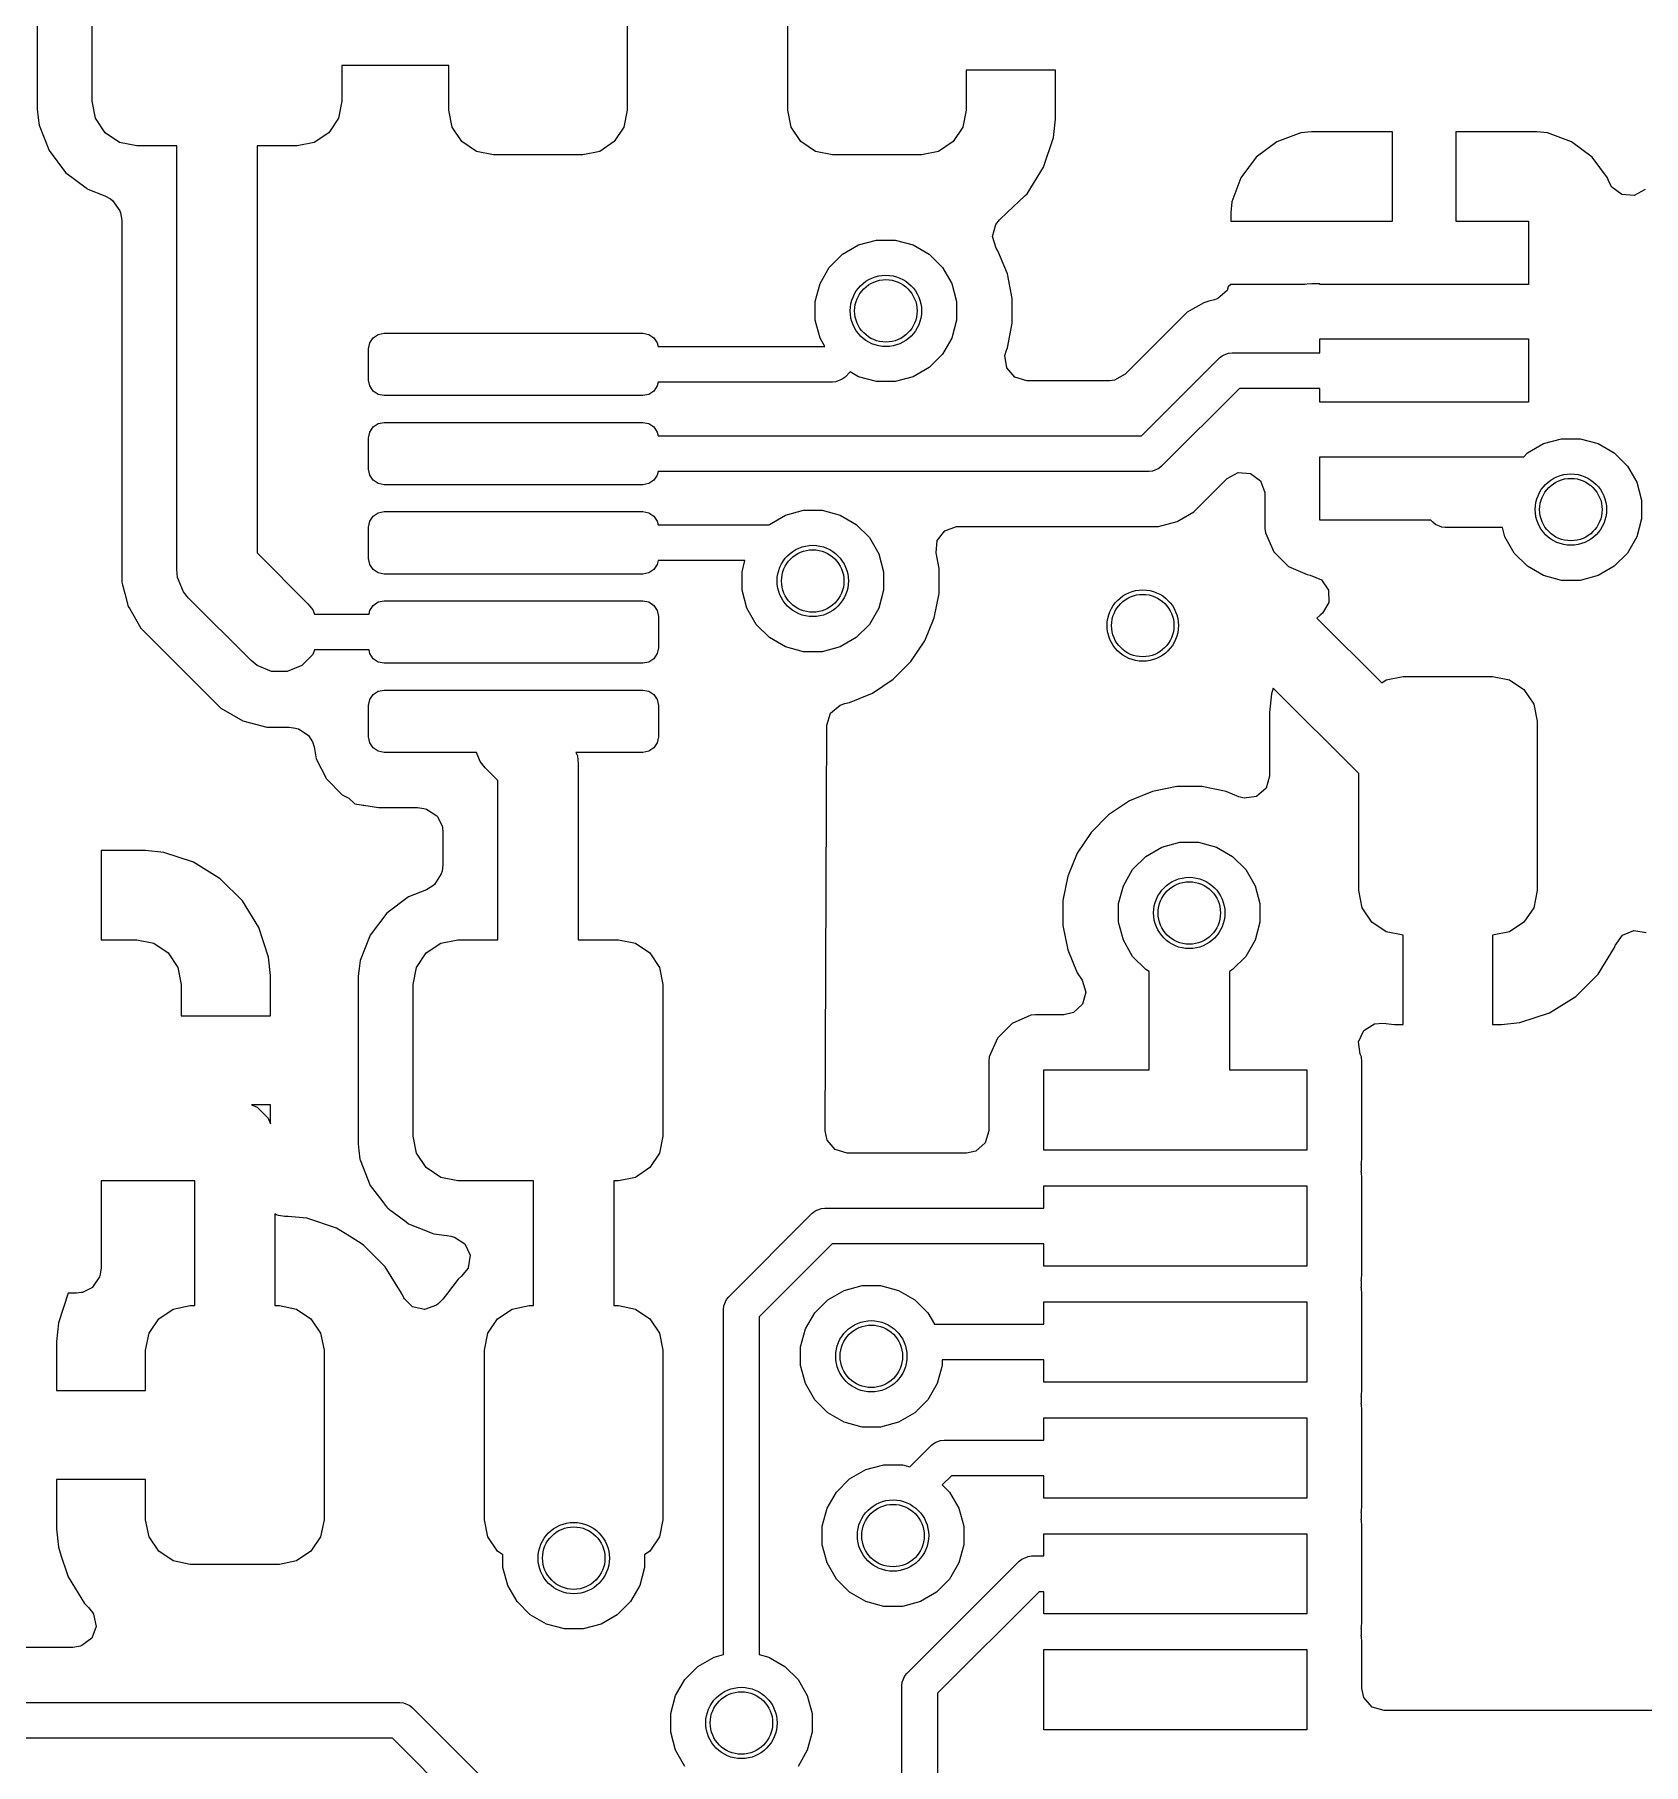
# Model space of a CAD drawing. Header units: inches. Extents: x 0.23 to 2.97, y 0.23 to 1.77.
# Drawn here: x 1.753 to 2.1081, y 1.0865 to 1.4682 of the extents above; entities that cross this region are included whole.
import ezdxf

# ---------------------------------------------------------------- set-up
doc = ezdxf.new("R2010")
doc.units = ezdxf.units.IN
doc.header["$MEASUREMENT"] = 0
doc.layers.add('BLACK', color=250, linetype='CONTINUOUS')

msp = doc.modelspace()

# ---------------------------------------------------------------- linework, layer by layer
at = {"layer": 'BLACK', "linetype": 'CONTINUOUS'}
for p, q in [((1.7536, 1.48868), (1.7536, 1.45177)), ((1.88386, 1.48893), (1.88386, 1.45153)), ((1.91929, 1.45153), (1.91929, 1.48893)), ((1.76575, 1.45349), (1.76575, 1.48696)), ((1.84449, 1.46137), (1.82087, 1.46137)), ((1.82087, 1.46137), (1.82087, 1.45349)), ((1.84449, 1.45153), (1.84449, 1.46137)), ((1.97835, 1.46038), (1.95866, 1.46038)), ((1.95866, 1.46038), (1.95866, 1.45153)), ((1.97835, 1.44956), (1.97835, 1.46038)), ((1.7536, 1.45177), (1.75384, 1.4498)), ((1.7665, 1.44973), (1.76575, 1.45349)), ((1.82087, 1.45349), (1.82012, 1.44973)), ((1.84524, 1.44776), (1.84449, 1.45153)), ((1.88386, 1.45153), (1.88311, 1.44776)), ((1.92004, 1.44776), (1.91929, 1.45153)), ((1.95866, 1.45153), (1.95791, 1.44776)), ((1.75384, 1.4498), (1.75384, 1.4498)), ((1.75384, 1.4498), (1.75403, 1.44824)), ((1.75403, 1.44824), (1.75403, 1.44824)), ((1.75403, 1.44824), (1.75624, 1.44262)), ((1.76863, 1.44653), (1.7665, 1.44973)), ((1.77182, 1.4444), (1.76863, 1.44653)), ((1.81798, 1.44653), (1.81479, 1.4444)), ((1.82012, 1.44973), (1.81798, 1.44653)), ((1.84737, 1.44457), (1.84524, 1.44776)), ((1.88311, 1.44776), (1.88098, 1.44457)), ((1.92217, 1.44457), (1.92004, 1.44776)), ((1.95791, 1.44776), (1.95578, 1.44457)), ((1.97793, 1.44551), (1.97835, 1.44956)), ((1.97835, 1.44956), (1.97835, 1.44956)), ((2.03487, 1.44674), (2.03253, 1.44649)), ((2.05275, 1.44674), (2.03487, 1.44674)), ((2.05275, 1.42706), (2.05275, 1.44674)), ((2.08464, 1.44674), (2.06675, 1.44674)), ((2.06675, 1.44674), (2.06675, 1.42706)), ((2.08698, 1.44649), (2.08464, 1.44674)), ((1.77559, 1.44365), (1.77182, 1.4444)), ((1.78445, 1.44365), (1.77559, 1.44365)), ((1.78445, 1.35015), (1.78445, 1.44365)), ((1.81102, 1.44365), (1.80217, 1.44365)), ((1.80217, 1.44365), (1.80217, 1.35382)), ((1.81479, 1.4444), (1.81102, 1.44365)), ((1.85056, 1.44243), (1.84737, 1.44457)), ((1.88098, 1.44457), (1.87778, 1.44243)), ((1.92537, 1.44243), (1.92217, 1.44457)), ((1.95578, 1.44457), (1.95259, 1.44243)), ((1.97576, 1.43896), (1.97793, 1.44551)), ((1.97793, 1.44551), (1.97793, 1.44551)), ((2.02722, 1.44451), (2.02269, 1.44112)), ((2.03253, 1.44649), (2.02722, 1.44451)), ((2.02722, 1.44451), (2.02722, 1.44451)), ((2.03253, 1.44649), (2.03253, 1.44649)), ((2.09228, 1.44451), (2.08698, 1.44649)), ((2.08698, 1.44649), (2.08698, 1.44649)), ((2.09682, 1.44112), (2.09228, 1.44451)), ((2.09228, 1.44451), (2.09228, 1.44451)), ((1.75624, 1.44262), (1.75624, 1.44262)), ((1.75624, 1.44262), (1.7599, 1.4378)), ((1.85433, 1.44168), (1.85056, 1.44243)), ((1.87402, 1.44168), (1.85433, 1.44168)), ((1.87778, 1.44243), (1.87402, 1.44168)), ((1.92913, 1.44168), (1.92537, 1.44243)), ((1.94882, 1.44168), (1.92913, 1.44168)), ((1.95259, 1.44243), (1.94882, 1.44168)), ((1.97214, 1.43309), (1.97576, 1.43896)), ((1.97576, 1.43896), (1.97576, 1.43896)), ((2.02269, 1.44112), (2.0193, 1.43659)), ((2.02269, 1.44112), (2.02269, 1.44112)), ((2.10021, 1.43659), (2.09682, 1.44112)), ((2.09682, 1.44112), (2.09682, 1.44112)), ((1.7599, 1.4378), (1.7599, 1.4378)), ((1.7599, 1.4378), (1.76445, 1.43435)), ((2.0193, 1.43659), (2.01732, 1.43128)), ((2.0193, 1.43659), (2.0193, 1.43659)), ((2.10051, 1.43577), (2.10021, 1.43659)), ((2.10021, 1.43659), (2.10021, 1.43659)), ((2.10118, 1.43455), (2.10051, 1.43577)), ((1.76445, 1.43435), (1.76457, 1.43424)), ((1.76457, 1.43424), (1.76457, 1.43424)), ((1.76457, 1.43424), (1.7647, 1.43415)), ((1.7647, 1.43415), (1.76483, 1.4341)), ((1.76483, 1.4341), (1.76856, 1.43263)), ((1.76856, 1.43263), (1.76977, 1.43194)), ((1.76977, 1.43194), (1.77025, 1.43156)), ((1.77025, 1.43156), (1.77186, 1.42933)), ((1.96773, 1.42894), (1.97163, 1.43258)), ((1.97163, 1.43258), (1.97214, 1.43309)), ((2.01732, 1.43128), (2.01707, 1.42894)), ((2.01732, 1.43128), (2.01732, 1.43128)), ((2.10338, 1.4329), (2.10118, 1.43455)), ((2.10613, 1.4327), (2.10338, 1.4329)), ((2.10854, 1.43402), (2.10613, 1.4327)), ((1.77186, 1.42933), (1.77186, 1.42933)), ((1.77186, 1.42933), (1.77203, 1.42886)), ((1.77203, 1.42886), (1.7723, 1.42724)), ((1.966, 1.42732), (1.96773, 1.42894)), ((2.01707, 1.42894), (2.01707, 1.42706)), ((1.7723, 1.42724), (1.7723, 1.35328)), ((1.96445, 1.42366), (1.96518, 1.42631)), ((1.96527, 1.42104), (1.96445, 1.42366)), ((1.96518, 1.42631), (1.966, 1.42732)), ((2.01707, 1.42706), (2.05275, 1.42706)), ((2.06675, 1.42706), (2.08275, 1.42706)), ((2.08275, 1.42706), (2.08275, 1.41306)), ((1.93136, 1.41973), (1.93492, 1.42178)), ((1.93492, 1.42178), (1.93889, 1.42285)), ((1.93889, 1.42285), (1.943, 1.42285)), ((1.943, 1.42285), (1.94697, 1.42178)), ((1.94697, 1.42178), (1.95053, 1.41973)), ((1.96566, 1.42045), (1.96527, 1.42104)), ((1.96777, 1.41537), (1.96566, 1.42045)), ((1.96566, 1.42045), (1.96566, 1.42045)), ((1.96566, 1.42045), (1.96566, 1.42045)), ((1.9264, 1.41326), (1.92845, 1.41682)), ((1.92845, 1.41682), (1.93136, 1.41973)), ((1.95053, 1.41973), (1.95344, 1.41682)), ((1.95344, 1.41682), (1.95549, 1.41326)), ((1.92533, 1.40929), (1.9264, 1.41326)), ((1.95549, 1.41326), (1.95656, 1.40929)), ((1.96884, 1.40998), (1.96777, 1.41537)), ((2.01652, 1.41251), (2.01629, 1.41174)), ((2.01707, 1.41306), (2.01652, 1.41251)), ((2.0334, 1.41306), (2.01707, 1.41306)), ((2.03396, 1.41309), (2.0334, 1.41306)), ((2.03494, 1.4132), (2.03396, 1.41309)), ((2.03675, 1.4132), (2.03494, 1.4132)), ((2.03675, 1.41306), (2.03675, 1.4132)), ((2.08275, 1.41306), (2.03675, 1.41306)), ((1.92533, 1.40518), (1.92533, 1.40929)), ((1.95656, 1.40929), (1.95656, 1.40518)), ((1.96884, 1.40449), (1.96884, 1.40998)), ((2.01113, 1.40904), (2.00746, 1.40692)), ((2.01224, 1.40934), (2.01113, 1.40904)), ((2.01113, 1.40904), (2.01113, 1.40904)), ((2.01345, 1.40966), (2.01224, 1.40934)), ((2.01421, 1.40994), (2.01345, 1.40966)), ((2.01629, 1.41174), (2.01421, 1.40994)), ((1.9264, 1.40121), (1.92533, 1.40518)), ((1.95656, 1.40518), (1.95549, 1.40121)), ((2.00746, 1.40692), (1.99379, 1.39325)), ((2.00746, 1.40692), (2.00746, 1.40692)), ((1.82703, 1.40019), (1.82778, 1.4013)), ((1.82778, 1.4013), (1.8289, 1.40205)), ((1.8289, 1.40205), (1.83022, 1.40231)), ((1.83022, 1.40231), (1.8873, 1.40231)), ((1.8873, 1.40231), (1.88862, 1.40205)), ((1.88862, 1.40205), (1.88974, 1.4013)), ((1.88974, 1.4013), (1.89049, 1.40019)), ((1.92746, 1.39936), (1.9264, 1.40121)), ((1.95549, 1.40121), (1.95344, 1.39765)), ((1.96777, 1.3991), (1.96884, 1.40449)), ((2.03675, 1.39799), (2.03675, 1.40106)), ((2.03675, 1.40106), (2.08275, 1.40106)), ((2.08275, 1.40106), (2.08275, 1.38706)), ((1.82677, 1.39887), (1.82703, 1.40019)), ((1.82677, 1.39198), (1.82677, 1.39887)), ((1.89049, 1.40019), (1.89065, 1.39936)), ((1.89065, 1.39936), (1.92746, 1.39936)), ((1.95344, 1.39765), (1.95053, 1.39474)), ((1.96723, 1.3974), (1.96755, 1.39857)), ((1.96762, 1.39467), (1.96723, 1.3974)), ((1.96755, 1.39857), (1.96775, 1.39905)), ((1.96775, 1.39905), (1.96777, 1.3991)), ((2.01455, 1.39684), (2.01515, 1.39733)), ((2.01515, 1.39733), (2.01557, 1.3975)), ((2.01557, 1.3975), (2.01657, 1.39792)), ((2.01657, 1.39792), (2.01734, 1.39799)), ((2.01734, 1.39799), (2.03675, 1.39799)), ((1.93304, 1.39377), (1.93192, 1.39264)), ((1.93492, 1.39268), (1.93304, 1.39377)), ((1.95053, 1.39474), (1.94697, 1.39268)), ((1.96942, 1.3926), (1.96762, 1.39467)), ((1.99379, 1.39325), (1.99138, 1.39193)), ((1.99739, 1.37968), (2.01455, 1.39684)), ((1.82703, 1.39066), (1.82677, 1.39198)), ((1.82778, 1.38954), (1.82703, 1.39066)), ((1.8289, 1.3888), (1.82778, 1.38954)), ((1.88974, 1.38954), (1.88862, 1.3888)), ((1.89049, 1.39066), (1.88974, 1.38954)), ((1.89065, 1.39149), (1.89049, 1.39066)), ((1.92913, 1.39149), (1.89065, 1.39149)), ((1.9299, 1.39156), (1.92913, 1.39149)), ((1.93132, 1.39215), (1.9299, 1.39156)), ((1.93192, 1.39264), (1.93132, 1.39215)), ((1.93889, 1.39162), (1.93492, 1.39268)), ((1.943, 1.39162), (1.93889, 1.39162)), ((1.94697, 1.39268), (1.943, 1.39162)), ((1.97206, 1.39182), (1.96942, 1.3926)), ((1.99034, 1.39182), (1.97206, 1.39182)), ((1.99138, 1.39193), (1.99034, 1.39182)), ((2.01897, 1.39012), (2.00181, 1.37295)), ((2.03675, 1.39012), (2.01897, 1.39012)), ((2.03675, 1.38706), (2.03675, 1.39012)), ((1.83022, 1.38853), (1.8289, 1.3888)), ((1.8873, 1.38853), (1.83022, 1.38853)), ((1.88862, 1.3888), (1.8873, 1.38853)), ((2.08275, 1.38706), (2.03675, 1.38706)), ((1.82778, 1.38162), (1.8289, 1.38237)), ((1.8289, 1.38237), (1.83022, 1.38263)), ((1.83022, 1.38263), (1.8873, 1.38263)), ((1.8873, 1.38263), (1.88862, 1.38237)), ((1.88862, 1.38237), (1.88974, 1.38162)), ((1.82677, 1.37918), (1.82703, 1.3805)), ((1.82677, 1.37229), (1.82677, 1.37918)), ((1.82703, 1.3805), (1.82778, 1.38162)), ((1.88974, 1.38162), (1.89049, 1.3805)), ((1.89049, 1.3805), (1.89065, 1.37968)), ((1.89065, 1.37968), (1.99739, 1.37968)), ((2.08254, 1.37588), (2.0861, 1.37794)), ((2.0861, 1.37794), (2.09007, 1.379)), ((2.09007, 1.379), (2.09418, 1.379)), ((2.09418, 1.379), (2.09815, 1.37794)), ((2.09815, 1.37794), (2.10171, 1.37588)), ((2.03675, 1.36106), (2.03675, 1.37506)), ((2.03675, 1.37506), (2.08172, 1.37506)), ((2.08172, 1.37506), (2.08254, 1.37588)), ((2.10171, 1.37588), (2.10462, 1.37297)), ((1.82703, 1.37098), (1.82677, 1.37229)), ((1.82778, 1.36986), (1.82703, 1.37098)), ((1.89049, 1.37098), (1.88974, 1.36986)), ((1.89065, 1.3718), (1.89049, 1.37098)), ((1.99902, 1.3718), (1.89065, 1.3718)), ((1.99979, 1.37188), (1.99902, 1.3718)), ((2.00121, 1.37246), (1.99979, 1.37188)), ((2.00181, 1.37295), (2.00121, 1.37246)), ((2.0089, 1.36287), (2.01627, 1.37025)), ((2.01627, 1.37025), (2.01869, 1.37156)), ((2.01869, 1.37156), (2.02143, 1.37137)), ((2.02143, 1.37137), (2.02363, 1.36972)), ((2.10462, 1.37297), (2.10668, 1.36941)), ((1.8289, 1.36911), (1.82778, 1.36986)), ((1.83022, 1.36885), (1.8289, 1.36911)), ((1.8873, 1.36885), (1.83022, 1.36885)), ((1.88862, 1.36911), (1.8873, 1.36885)), ((1.88974, 1.36986), (1.88862, 1.36911)), ((2.02363, 1.36972), (2.0246, 1.36714)), ((2.0246, 1.36714), (2.02461, 1.36679)), ((2.02461, 1.36679), (2.02461, 1.35924)), ((2.10668, 1.36941), (2.10774, 1.36544)), ((1.82778, 1.36193), (1.8289, 1.36268)), ((1.8289, 1.36268), (1.83022, 1.36294)), ((1.83022, 1.36294), (1.8873, 1.36294)), ((1.8873, 1.36294), (1.88862, 1.36268)), ((1.88862, 1.36268), (1.88974, 1.36193)), ((1.91878, 1.36219), (1.92275, 1.36325)), ((1.92275, 1.36325), (1.92686, 1.36325)), ((1.92686, 1.36325), (1.93083, 1.36219)), ((2.00523, 1.36075), (2.0089, 1.36287)), ((2.10774, 1.36544), (2.10774, 1.36133)), ((1.82677, 1.3595), (1.82703, 1.36082)), ((1.82677, 1.35261), (1.82677, 1.3595)), ((1.82703, 1.36082), (1.82778, 1.36193)), ((1.88974, 1.36193), (1.89049, 1.36082)), ((1.89049, 1.36082), (1.89065, 1.35999)), ((1.89065, 1.35999), (1.89528, 1.35999)), ((1.89528, 1.35999), (1.91507, 1.35999)), ((1.91507, 1.35999), (1.91522, 1.36013)), ((1.91522, 1.36013), (1.91878, 1.36219)), ((1.93083, 1.36219), (1.93439, 1.36013)), ((1.93439, 1.36013), (1.9373, 1.35722)), ((1.95395, 1.35873), (1.95654, 1.35965)), ((1.95654, 1.35965), (1.9568, 1.35966)), ((1.9568, 1.35966), (2.00114, 1.35966)), ((2.00114, 1.35966), (2.00523, 1.36075)), ((2.00114, 1.35966), (2.00114, 1.35966)), ((2.02461, 1.35924), (2.02473, 1.35823)), ((2.06119, 1.36106), (2.03675, 1.36106)), ((2.06164, 1.3606), (2.06119, 1.36106)), ((2.06224, 1.36011), (2.06164, 1.3606)), ((2.06365, 1.35952), (2.06224, 1.36011)), ((2.06442, 1.35945), (2.06365, 1.35952)), ((2.07702, 1.35945), (2.06442, 1.35945)), ((2.07758, 1.35736), (2.07702, 1.35945)), ((2.10774, 1.36133), (2.10668, 1.35736)), ((1.9373, 1.35722), (1.93935, 1.35366)), ((1.95201, 1.35382), (1.95226, 1.35656)), ((1.95226, 1.35656), (1.95395, 1.35873)), ((2.02473, 1.35823), (2.02656, 1.35407)), ((2.07963, 1.3538), (2.07758, 1.35736)), ((2.10668, 1.35736), (2.10462, 1.3538)), ((1.7723, 1.35328), (1.7723, 1.35328)), ((1.7723, 1.35328), (1.7723, 1.35321)), ((1.7723, 1.35321), (1.7723, 1.35291)), ((1.7723, 1.35291), (1.7723, 1.34738)), ((1.80217, 1.35382), (1.81335, 1.34263)), ((1.82703, 1.35129), (1.82677, 1.35261)), ((1.82778, 1.35017), (1.82703, 1.35129)), ((1.89049, 1.35129), (1.88974, 1.35017)), ((1.89065, 1.35212), (1.89049, 1.35129)), ((1.89528, 1.35212), (1.89065, 1.35212)), ((1.90984, 1.35212), (1.89528, 1.35212)), ((1.90919, 1.34969), (1.90984, 1.35212)), ((1.93935, 1.35366), (1.94042, 1.34969)), ((1.9527, 1.35039), (1.95201, 1.35382)), ((2.02656, 1.35407), (2.02977, 1.35086)), ((2.08254, 1.35089), (2.07963, 1.3538)), ((2.10462, 1.3538), (2.10171, 1.35089)), ((1.7723, 1.34738), (1.77246, 1.34679)), ((1.78462, 1.34842), (1.78445, 1.35015)), ((1.78594, 1.34523), (1.78462, 1.34842)), ((1.78462, 1.34842), (1.78462, 1.34842)), ((1.8289, 1.34943), (1.82778, 1.35017)), ((1.83022, 1.34916), (1.8289, 1.34943)), ((1.8873, 1.34916), (1.83022, 1.34916)), ((1.88862, 1.34943), (1.8873, 1.34916)), ((1.88974, 1.35017), (1.88862, 1.34943)), ((1.90919, 1.34558), (1.90919, 1.34969)), ((1.94042, 1.34969), (1.94042, 1.34558)), ((1.9527, 1.34489), (1.9527, 1.35039)), ((2.02977, 1.35086), (2.03392, 1.34903)), ((2.03392, 1.34903), (2.03457, 1.34895)), ((2.03457, 1.34895), (2.0371, 1.34788)), ((2.0371, 1.34788), (2.03865, 1.34561)), ((2.0861, 1.34884), (2.08254, 1.35089)), ((2.09007, 1.34777), (2.0861, 1.34884)), ((2.09418, 1.34777), (2.09007, 1.34777)), ((2.09815, 1.34884), (2.09418, 1.34777)), ((2.10171, 1.35089), (2.09815, 1.34884)), ((1.77246, 1.34679), (1.77297, 1.34489)), ((1.77297, 1.34489), (1.77373, 1.34204)), ((1.78704, 1.34388), (1.78594, 1.34523)), ((1.80082, 1.3301), (1.78704, 1.34388)), ((1.91025, 1.34161), (1.90919, 1.34558)), ((1.94042, 1.34558), (1.93935, 1.34161)), ((1.95162, 1.3395), (1.9527, 1.34489)), ((2.03865, 1.34561), (2.03873, 1.34286)), ((1.77373, 1.34204), (1.77405, 1.34149)), ((1.77405, 1.34149), (1.77405, 1.34149)), ((1.77405, 1.34149), (1.7765, 1.33725)), ((1.81335, 1.34263), (1.81445, 1.34129)), ((1.81445, 1.34129), (1.81486, 1.34031)), ((1.81486, 1.34031), (1.82687, 1.34031)), ((1.82687, 1.34031), (1.82703, 1.34113)), ((1.82703, 1.34113), (1.82778, 1.34225)), ((1.82778, 1.34225), (1.8289, 1.343)), ((1.8289, 1.343), (1.83022, 1.34326)), ((1.83022, 1.34326), (1.8873, 1.34326)), ((1.8873, 1.34326), (1.88862, 1.343)), ((1.88862, 1.343), (1.88974, 1.34225)), ((1.88974, 1.34225), (1.89049, 1.34113)), ((1.89049, 1.34113), (1.89075, 1.33981)), ((1.89075, 1.33981), (1.89075, 1.33292)), ((1.91231, 1.33805), (1.91025, 1.34161)), ((1.93935, 1.34161), (1.9373, 1.33805)), ((2.0367, 1.34003), (2.03609, 1.33942)), ((2.03692, 1.3402), (2.0367, 1.34003)), ((2.0373, 1.3405), (2.03692, 1.34021)), ((2.03692, 1.34021), (2.03692, 1.3402)), ((2.03873, 1.34286), (2.0373, 1.3405)), ((1.7765, 1.33725), (1.7765, 1.33725)), ((1.7765, 1.33725), (1.7765, 1.33725)), ((1.7765, 1.33725), (1.7765, 1.33725)), ((1.7765, 1.33725), (1.78077, 1.33298)), ((1.91522, 1.33514), (1.91231, 1.33805)), ((1.9373, 1.33805), (1.93439, 1.33514)), ((1.94952, 1.33443), (1.95162, 1.3395)), ((2.03609, 1.33942), (2.05038, 1.32514)), ((1.78077, 1.33298), (1.78077, 1.33298)), ((1.78077, 1.33298), (1.79419, 1.31956)), ((1.81486, 1.33243), (1.81445, 1.33145)), ((1.82687, 1.33243), (1.81486, 1.33243)), ((1.82703, 1.3316), (1.82687, 1.33243)), ((1.89075, 1.33292), (1.89049, 1.3316)), ((1.91878, 1.33309), (1.91522, 1.33514)), ((1.92275, 1.33202), (1.91878, 1.33309)), ((1.92686, 1.33202), (1.92275, 1.33202)), ((1.93083, 1.33309), (1.92686, 1.33202)), ((1.93439, 1.33514), (1.93083, 1.33309)), ((1.94647, 1.32986), (1.94952, 1.33443)), ((1.80217, 1.329), (1.80082, 1.3301)), ((1.80536, 1.32768), (1.80217, 1.329)), ((1.81201, 1.329), (1.80881, 1.32768)), ((1.81445, 1.33145), (1.81201, 1.329)), ((1.82778, 1.33049), (1.82703, 1.3316)), ((1.8289, 1.32974), (1.82778, 1.33049)), ((1.83022, 1.32948), (1.8289, 1.32974)), ((1.8873, 1.32948), (1.83022, 1.32948)), ((1.88862, 1.32974), (1.8873, 1.32948)), ((1.88974, 1.33049), (1.88862, 1.32974)), ((1.89049, 1.3316), (1.88974, 1.33049)), ((1.94258, 1.32597), (1.94647, 1.32986)), ((1.80881, 1.32768), (1.80536, 1.32768)), ((1.93802, 1.32292), (1.94258, 1.32597)), ((2.05038, 1.32514), (2.05137, 1.3258)), ((2.05137, 1.3258), (2.05514, 1.32655)), ((2.05514, 1.32655), (2.07482, 1.32655)), ((2.07482, 1.32655), (2.07859, 1.3258)), ((2.07859, 1.3258), (2.08178, 1.32367)), ((1.82677, 1.32013), (1.82703, 1.32145)), ((1.82703, 1.32145), (1.82778, 1.32256)), ((1.82778, 1.32256), (1.8289, 1.32331)), ((1.8289, 1.32331), (1.83022, 1.32357)), ((1.83022, 1.32357), (1.8873, 1.32357)), ((1.8873, 1.32357), (1.88862, 1.32331)), ((1.88862, 1.32331), (1.88974, 1.32256)), ((1.88974, 1.32256), (1.89049, 1.32145)), ((1.89049, 1.32145), (1.89075, 1.32013)), ((1.93082, 1.32027), (1.93187, 1.3206)), ((1.93187, 1.3206), (1.93294, 1.32082)), ((1.93294, 1.32082), (1.93802, 1.32292)), ((2.02602, 1.32272), (2.02561, 1.31868)), ((2.02645, 1.32401), (2.02602, 1.32272)), ((2.02602, 1.32272), (2.02602, 1.32272)), ((2.0453, 1.30517), (2.02645, 1.32401)), ((2.08178, 1.32367), (2.08392, 1.32048)), ((1.79419, 1.31956), (1.79898, 1.3168)), ((1.79898, 1.3168), (1.80432, 1.31536)), ((1.82677, 1.31324), (1.82677, 1.32013)), ((1.89075, 1.32013), (1.89075, 1.31324)), ((1.92794, 1.31584), (1.92873, 1.31847)), ((1.92873, 1.31847), (1.93082, 1.32027)), ((2.02561, 1.31868), (2.02561, 1.30455)), ((2.08392, 1.32048), (2.08467, 1.31671)), ((1.80432, 1.31536), (1.80432, 1.31536)), ((1.80432, 1.31536), (1.80922, 1.31536)), ((1.80922, 1.31536), (1.8106, 1.31517)), ((1.8106, 1.31517), (1.81119, 1.31499)), ((1.81119, 1.31499), (1.8113, 1.31492)), ((1.8113, 1.31492), (1.81143, 1.31492)), ((1.81143, 1.31492), (1.8135, 1.31351)), ((1.8135, 1.31351), (1.81367, 1.31331)), ((1.81367, 1.31331), (1.81384, 1.31295)), ((1.81384, 1.31295), (1.81435, 1.31211)), ((1.82703, 1.31192), (1.82677, 1.31324)), ((1.89075, 1.31324), (1.89049, 1.31192)), ((1.92753, 1.22633), (1.92794, 1.31584)), ((2.08467, 1.31671), (2.08467, 1.27931)), ((1.81435, 1.31211), (1.81478, 1.31102)), ((1.81478, 1.31102), (1.8152, 1.30836)), ((1.82778, 1.3108), (1.82703, 1.31192)), ((1.8289, 1.31006), (1.82778, 1.3108)), ((1.83022, 1.30979), (1.8289, 1.31006)), ((1.85056, 1.30979), (1.83022, 1.30979)), ((1.85139, 1.30779), (1.85056, 1.30979)), ((1.8873, 1.30979), (1.87254, 1.30979)), ((1.87254, 1.30979), (1.87286, 1.30902)), ((1.88862, 1.31006), (1.8873, 1.30979)), ((1.88974, 1.3108), (1.88862, 1.31006)), ((1.89049, 1.31192), (1.88974, 1.3108)), ((1.8152, 1.30836), (1.81745, 1.30396)), ((1.8525, 1.30644), (1.85139, 1.30779)), ((1.85531, 1.30362), (1.8525, 1.30644)), ((1.87286, 1.30902), (1.87303, 1.30729)), ((1.87303, 1.30729), (1.87303, 1.26845)), ((1.81745, 1.30396), (1.81745, 1.30396)), ((1.81745, 1.30396), (1.81745, 1.30396)), ((1.81745, 1.30396), (1.82094, 1.30047)), ((1.85531, 1.26845), (1.85531, 1.30362)), ((2.00515, 1.30228), (1.99976, 1.30121)), ((2.01064, 1.30228), (2.00515, 1.30228)), ((2.00515, 1.30228), (2.00515, 1.30228)), ((2.01603, 1.30121), (2.01064, 1.30228)), ((2.01064, 1.30228), (2.01064, 1.30228)), ((2.02484, 1.30191), (2.02276, 1.30011)), ((2.02561, 1.30455), (2.02484, 1.30191)), ((2.0453, 1.27931), (2.0453, 1.30517)), ((1.82094, 1.30047), (1.82094, 1.30047)), ((1.82094, 1.30047), (1.82094, 1.30047)), ((1.82094, 1.30047), (1.82094, 1.30047)), ((1.82094, 1.30047), (1.82094, 1.30047)), ((1.82094, 1.30047), (1.82243, 1.29971)), ((1.82243, 1.29971), (1.82373, 1.29848)), ((1.82373, 1.29848), (1.82515, 1.29826)), ((1.82515, 1.29826), (1.82553, 1.29818)), ((1.82553, 1.29818), (1.82553, 1.29818)), ((1.82553, 1.29818), (1.82572, 1.29817)), ((1.82572, 1.29817), (1.82898, 1.29765)), ((1.99468, 1.29911), (1.99011, 1.29605)), ((1.99976, 1.30121), (1.99468, 1.29911)), ((1.99468, 1.29911), (1.99468, 1.29911)), ((1.99976, 1.30121), (1.99976, 1.30121)), ((2.01886, 1.30004), (2.01603, 1.30121)), ((2.01603, 1.30121), (2.01603, 1.30121)), ((2.02003, 1.29971), (2.01886, 1.30004)), ((2.02276, 1.30011), (2.02003, 1.29971)), ((1.82898, 1.29765), (1.82899, 1.29765)), ((1.82899, 1.29765), (1.82899, 1.29765)), ((1.82899, 1.29765), (1.82899, 1.29765)), ((1.82899, 1.29765), (1.82899, 1.29765)), ((1.82899, 1.29765), (1.83759, 1.29765)), ((1.83759, 1.29765), (1.83896, 1.29745)), ((1.83896, 1.29745), (1.83955, 1.29728)), ((1.83955, 1.29728), (1.84186, 1.29579)), ((1.84186, 1.29579), (1.84191, 1.29574)), ((1.84191, 1.29574), (1.84299, 1.29358)), ((1.99011, 1.29605), (1.98623, 1.29217)), ((1.99011, 1.29605), (1.99011, 1.29605)), ((1.84299, 1.29358), (1.84306, 1.29328)), ((1.84306, 1.29328), (1.84317, 1.29224)), ((1.84317, 1.29224), (1.84317, 1.28498)), ((1.98623, 1.29217), (1.98318, 1.2876)), ((1.98623, 1.29217), (1.98623, 1.29217)), ((1.77756, 1.28814), (1.76772, 1.28814)), ((1.76772, 1.28814), (1.76772, 1.26845)), ((1.7816, 1.28773), (1.77756, 1.28814)), ((1.77756, 1.28814), (1.77756, 1.28814)), ((1.78815, 1.28556), (1.7816, 1.28773)), ((1.7816, 1.28773), (1.7816, 1.28773)), ((1.98318, 1.2876), (1.98107, 1.28252)), ((1.98318, 1.2876), (1.98318, 1.2876)), ((1.9954, 1.28397), (1.99831, 1.28688)), ((1.99831, 1.28688), (2.00187, 1.28894)), ((2.00187, 1.28894), (2.00584, 1.29)), ((2.00584, 1.29), (2.00995, 1.29)), ((2.00995, 1.29), (2.01392, 1.28894)), ((2.01392, 1.28894), (2.01748, 1.28688)), ((2.01748, 1.28688), (2.02039, 1.28397)), ((1.79403, 1.28193), (1.78815, 1.28556)), ((1.78815, 1.28556), (1.78815, 1.28556)), ((1.78815, 1.28556), (1.78815, 1.28556)), ((1.8428, 1.28301), (1.84131, 1.2807)), ((1.84297, 1.2836), (1.8428, 1.28301)), ((1.84317, 1.28498), (1.84297, 1.2836)), ((1.98107, 1.28252), (1.98, 1.27713)), ((1.98107, 1.28252), (1.98107, 1.28252)), ((1.99335, 1.28041), (1.9954, 1.28397)), ((2.02039, 1.28397), (2.02244, 1.28041)), ((1.79891, 1.27705), (1.79403, 1.28193)), ((1.83952, 1.27951), (1.83558, 1.27796)), ((1.84093, 1.28037), (1.83952, 1.27951)), ((1.84131, 1.2807), (1.84093, 1.28037)), ((1.99228, 1.27644), (1.99335, 1.28041)), ((2.02244, 1.28041), (2.02351, 1.27644)), ((2.04605, 1.27554), (2.0453, 1.27931)), ((2.08467, 1.27931), (2.08392, 1.27554)), ((1.80253, 1.27118), (1.79891, 1.27705)), ((1.83558, 1.27796), (1.83076, 1.27431)), ((1.83558, 1.27796), (1.83558, 1.27796)), ((1.98, 1.27713), (1.98, 1.27164)), ((1.99228, 1.27233), (1.99228, 1.27644)), ((2.02351, 1.27644), (2.02351, 1.27233)), ((2.04818, 1.27235), (2.04605, 1.27554)), ((2.08392, 1.27554), (2.08178, 1.27235)), ((1.8047, 1.26462), (1.80253, 1.27118)), ((1.80253, 1.27118), (1.80253, 1.27118)), ((1.83076, 1.27431), (1.82711, 1.26949)), ((1.98, 1.27164), (1.98107, 1.26625)), ((1.99335, 1.26836), (1.99228, 1.27233)), ((2.02351, 1.27233), (2.02244, 1.26836)), ((2.05137, 1.27021), (2.04818, 1.27235)), ((2.08178, 1.27235), (2.07859, 1.27021)), ((1.76772, 1.26845), (1.77559, 1.26845)), ((1.77559, 1.26845), (1.77936, 1.26771)), ((1.77936, 1.26771), (1.78255, 1.26557)), ((1.82711, 1.26949), (1.82489, 1.26387)), ((1.82711, 1.26949), (1.82711, 1.26949)), ((1.8395, 1.26557), (1.84269, 1.26771)), ((1.84269, 1.26771), (1.84646, 1.26845)), ((1.84646, 1.26845), (1.85531, 1.26845)), ((1.87303, 1.26845), (1.88189, 1.26845)), ((1.88189, 1.26845), (1.88566, 1.26771)), ((1.88566, 1.26771), (1.88885, 1.26557)), ((1.9954, 1.2648), (1.99335, 1.26836)), ((2.02244, 1.26836), (2.02039, 1.2648)), ((2.05514, 1.26946), (2.05137, 1.27021)), ((2.05514, 1.24978), (2.05514, 1.26946)), ((2.07859, 1.27021), (2.07482, 1.26946)), ((2.07482, 1.26946), (2.07482, 1.24978)), ((2.10177, 1.26674), (2.10192, 1.26721)), ((2.10192, 1.26721), (2.10349, 1.26947)), ((2.10349, 1.26947), (2.10603, 1.27053)), ((2.10603, 1.27053), (2.10874, 1.27004)), ((1.78255, 1.26557), (1.78468, 1.26238)), ((1.80512, 1.26058), (1.8047, 1.26462)), ((1.82489, 1.26387), (1.82469, 1.26217)), ((1.83736, 1.26238), (1.8395, 1.26557)), ((1.88885, 1.26557), (1.89098, 1.26238)), ((1.98107, 1.26625), (1.98107, 1.26625)), ((1.98107, 1.26625), (1.98318, 1.26117)), ((1.99831, 1.26189), (1.9954, 1.2648)), ((2.02039, 1.2648), (2.01748, 1.26189)), ((2.09814, 1.26087), (2.10177, 1.26674)), ((2.10177, 1.26674), (2.10177, 1.26674)), ((1.78468, 1.26238), (1.78543, 1.25861)), ((1.80512, 1.25172), (1.80512, 1.26058)), ((1.80512, 1.26058), (1.80512, 1.26058)), ((1.82456, 1.26108), (1.82447, 1.26033)), ((1.82447, 1.26033), (1.82447, 1.22343)), ((1.82469, 1.26217), (1.82456, 1.26108)), ((1.83661, 1.25861), (1.83736, 1.26238)), ((1.89098, 1.26238), (1.89173, 1.25861)), ((1.98318, 1.26117), (1.98318, 1.26117)), ((1.98318, 1.26117), (1.98427, 1.25953)), ((1.98427, 1.25953), (1.9851, 1.2569)), ((1.99904, 1.26147), (1.99831, 1.26189)), ((1.99904, 1.23979), (1.99904, 1.26147)), ((2.01748, 1.26189), (2.01675, 1.26147)), ((2.01675, 1.26147), (2.01675, 1.23979)), ((2.09326, 1.25599), (2.09814, 1.26087)), ((1.78543, 1.25861), (1.78543, 1.25172)), ((1.83661, 1.22515), (1.83661, 1.25861)), ((1.89173, 1.25861), (1.89173, 1.22515)), ((1.9851, 1.2569), (1.98437, 1.25425)), ((2.08739, 1.25236), (2.09326, 1.25599)), ((1.97398, 1.25194), (1.97296, 1.25182)), ((1.98022, 1.25194), (1.97398, 1.25194)), ((1.98232, 1.25241), (1.98022, 1.25194)), ((1.98437, 1.25425), (1.98232, 1.25241)), ((2.08084, 1.25019), (2.08739, 1.25236)), ((2.08739, 1.25236), (2.08739, 1.25236)), ((1.78543, 1.25172), (1.80512, 1.25172)), ((1.96881, 1.24998), (1.9656, 1.24677)), ((1.97296, 1.25182), (1.96881, 1.24998)), ((2.04527, 1.24594), (2.04644, 1.24843)), ((2.04644, 1.24843), (2.04877, 1.24989)), ((2.04877, 1.24989), (2.05059, 1.25004)), ((2.05059, 1.25004), (2.05317, 1.24978)), ((2.05317, 1.24978), (2.05514, 1.24978)), ((2.05514, 1.24978), (2.05514, 1.24978)), ((2.07482, 1.24978), (2.07679, 1.24978)), ((2.07679, 1.24978), (2.08084, 1.25019)), ((2.07679, 1.24978), (2.07679, 1.24978)), ((1.9656, 1.24677), (1.96376, 1.24262)), ((2.04562, 1.24322), (2.04527, 1.24594)), ((1.96376, 1.24262), (1.96364, 1.2416)), ((1.96364, 1.2416), (1.96364, 1.22631)), ((2.04589, 1.24262), (2.04562, 1.24322)), ((2.04601, 1.2416), (2.04589, 1.24262)), ((2.04601, 1.22026), (2.04601, 1.2416)), ((1.97579, 1.22207), (1.97579, 1.23979)), ((1.97579, 1.23979), (1.99904, 1.23979)), ((2.01675, 1.23979), (2.03386, 1.23979)), ((2.03386, 1.23979), (2.03386, 1.22207)), ((1.80512, 1.23204), (1.80094, 1.23204)), ((1.80094, 1.23204), (1.80217, 1.23153)), ((1.80217, 1.23153), (1.80461, 1.22908)), ((1.80461, 1.22908), (1.80512, 1.22786)), ((1.80512, 1.22786), (1.80512, 1.23204)), ((1.92798, 1.22428), (1.92753, 1.22633)), ((1.96364, 1.22631), (1.96287, 1.22367)), ((1.82447, 1.22343), (1.82464, 1.22198)), ((1.82464, 1.22198), (1.82487, 1.22008)), ((1.83736, 1.22138), (1.83661, 1.22515)), ((1.8395, 1.21819), (1.83736, 1.22138)), ((1.89098, 1.22138), (1.88885, 1.21819)), ((1.89173, 1.22515), (1.89098, 1.22138)), ((1.92978, 1.2222), (1.92798, 1.22428)), ((1.93242, 1.22142), (1.92978, 1.2222)), ((1.95876, 1.22142), (1.93242, 1.22142)), ((1.96079, 1.22186), (1.95876, 1.22142)), ((1.96287, 1.22367), (1.96079, 1.22186)), ((2.03386, 1.22207), (1.97579, 1.22207)), ((1.82487, 1.22008), (1.82489, 1.21989)), ((1.82489, 1.21989), (1.82489, 1.21989)), ((1.82489, 1.21989), (1.82489, 1.21989)), ((1.82489, 1.21989), (1.82711, 1.21427)), ((1.84269, 1.21605), (1.8395, 1.21819)), ((1.88885, 1.21819), (1.88566, 1.21605)), ((2.04585, 1.21888), (2.04589, 1.21924)), ((2.04593, 1.21887), (2.04585, 1.21888)), ((2.04589, 1.21924), (2.04601, 1.22026)), ((2.04593, 1.2174), (2.04593, 1.21887)), ((1.76772, 1.21531), (1.76772, 1.19609)), ((1.77559, 1.21531), (1.76772, 1.21531)), ((1.78839, 1.21531), (1.77559, 1.21531)), ((1.78839, 1.18775), (1.78839, 1.21531)), ((1.82711, 1.21427), (1.82988, 1.21062)), ((1.84646, 1.21531), (1.84269, 1.21605)), ((1.86319, 1.21531), (1.84646, 1.21531)), ((1.86319, 1.18775), (1.86319, 1.21531)), ((1.88189, 1.21531), (1.88091, 1.21531)), ((1.88091, 1.21531), (1.88091, 1.18775)), ((1.88566, 1.21605), (1.88189, 1.21531)), ((1.97579, 1.20928), (1.97579, 1.2142)), ((1.97579, 1.2142), (2.03386, 1.2142)), ((2.03386, 1.2142), (2.03386, 1.19648)), ((2.04585, 1.21739), (2.04593, 1.2174)), ((2.04589, 1.21703), (2.04585, 1.21739)), ((2.04601, 1.21601), (2.04589, 1.21703)), ((2.04589, 1.21703), (2.04589, 1.21703)), ((2.04601, 1.19467), (2.04601, 1.21601)), ((1.82988, 1.21062), (1.83041, 1.20992)), ((1.83041, 1.20992), (1.83076, 1.20945)), ((1.80639, 1.20778), (1.8061, 1.20797)), ((1.8061, 1.20797), (1.8061, 1.18775)), ((1.80691, 1.20763), (1.80639, 1.20778)), ((1.80829, 1.20743), (1.80691, 1.20763)), ((1.80905, 1.20743), (1.80829, 1.20743)), ((1.8131, 1.20702), (1.80905, 1.20743)), ((1.80905, 1.20743), (1.80905, 1.20743)), ((1.81965, 1.20485), (1.8131, 1.20702)), ((1.8131, 1.20702), (1.8131, 1.20702)), ((1.83076, 1.20945), (1.83104, 1.20924)), ((1.83104, 1.20924), (1.83177, 1.20869)), ((1.83177, 1.20869), (1.83191, 1.20859)), ((1.83191, 1.20859), (1.83191, 1.20859)), ((1.83191, 1.20859), (1.83252, 1.20812)), ((1.83252, 1.20812), (1.83495, 1.20628)), ((1.83495, 1.20628), (1.83558, 1.2058)), ((1.90627, 1.18971), (1.92468, 1.20812)), ((1.92468, 1.20812), (1.92528, 1.20861)), ((1.92528, 1.20861), (1.9257, 1.20879)), ((1.9257, 1.20879), (1.9267, 1.2092)), ((1.9267, 1.2092), (1.92747, 1.20928)), ((1.92747, 1.20928), (1.97579, 1.20928)), ((1.82252, 1.20308), (1.81965, 1.20485)), ((1.81965, 1.20485), (1.81965, 1.20485)), ((1.81965, 1.20485), (1.81965, 1.20485)), ((1.82516, 1.20145), (1.82252, 1.20308)), ((1.83558, 1.2058), (1.83558, 1.2058)), ((1.83558, 1.2058), (1.838, 1.20485)), ((1.838, 1.20485), (1.8412, 1.20358)), ((1.8412, 1.20358), (1.84404, 1.20324)), ((1.84404, 1.20324), (1.84411, 1.20323)), ((1.84411, 1.20323), (1.8449, 1.20307)), ((1.8449, 1.20307), (1.8457, 1.20284)), ((1.8457, 1.20284), (1.84802, 1.20135)), ((1.82574, 1.20101), (1.82516, 1.20145)), ((1.83041, 1.19634), (1.82574, 1.20101)), ((1.84802, 1.20135), (1.84916, 1.19885)), ((1.84916, 1.19885), (1.84877, 1.19612)), ((1.9291, 1.2014), (1.91299, 1.1853)), ((1.97579, 1.2014), (1.9291, 1.2014)), ((1.97579, 1.19648), (1.97579, 1.2014)), ((1.76752, 1.19471), (1.76735, 1.19412)), ((1.76772, 1.19609), (1.76752, 1.19471)), ((1.83403, 1.19047), (1.83041, 1.19634)), ((1.84871, 1.196), (1.84722, 1.19414)), ((1.84877, 1.19612), (1.84871, 1.196)), ((2.03386, 1.19648), (1.97579, 1.19648)), ((2.04589, 1.19365), (2.04601, 1.19467)), ((1.76581, 1.19176), (1.76365, 1.19068)), ((1.76586, 1.19181), (1.76581, 1.19176)), ((1.76735, 1.19412), (1.76586, 1.19181)), ((1.84651, 1.19359), (1.84416, 1.1905)), ((1.84722, 1.19414), (1.84651, 1.1936)), ((1.84651, 1.1936), (1.84651, 1.1936)), ((1.84651, 1.1936), (1.84651, 1.19359)), ((1.92814, 1.18906), (1.9317, 1.19112)), ((1.9317, 1.19112), (1.93567, 1.19218)), ((1.93567, 1.19218), (1.93978, 1.19218)), ((1.93978, 1.19218), (1.94375, 1.19112)), ((1.94375, 1.19112), (1.94731, 1.18906)), ((2.04585, 1.19329), (2.04589, 1.19365)), ((2.04593, 1.19328), (2.04585, 1.19329)), ((2.04585, 1.1918), (2.04593, 1.19181)), ((2.04589, 1.19144), (2.04585, 1.1918)), ((2.04601, 1.19042), (2.04589, 1.19144)), ((2.04589, 1.19144), (2.04589, 1.19144)), ((2.04593, 1.19181), (2.04593, 1.19328)), ((1.76046, 1.19047), (1.75829, 1.18392)), ((1.76048, 1.1905), (1.76046, 1.19047)), ((1.76046, 1.19047), (1.76046, 1.19047)), ((1.76231, 1.1905), (1.76048, 1.1905)), ((1.76335, 1.19061), (1.76231, 1.1905)), ((1.76365, 1.19068), (1.76335, 1.19061)), ((1.78044, 1.18486), (1.78363, 1.187)), ((1.78363, 1.187), (1.7874, 1.18775)), ((1.7874, 1.18775), (1.78839, 1.18775)), ((1.8061, 1.18775), (1.80709, 1.18775)), ((1.80709, 1.18775), (1.81085, 1.187)), ((1.81085, 1.187), (1.81405, 1.18486)), ((1.83418, 1.19012), (1.83403, 1.19047)), ((1.83403, 1.19047), (1.83403, 1.19047)), ((1.83423, 1.19014), (1.83418, 1.19012)), ((1.83451, 1.18947), (1.83423, 1.19014)), ((1.83466, 1.18923), (1.83451, 1.18947)), ((1.83645, 1.18751), (1.83466, 1.18923)), ((1.83914, 1.18691), (1.83645, 1.18751)), ((1.84172, 1.18785), (1.83914, 1.18691)), ((1.84214, 1.18817), (1.84172, 1.18785)), ((1.84313, 1.18914), (1.84214, 1.18817)), ((1.84416, 1.1905), (1.84313, 1.18914)), ((1.84416, 1.1905), (1.84416, 1.1905)), ((1.85525, 1.18486), (1.85844, 1.187)), ((1.85844, 1.187), (1.8622, 1.18775)), ((1.8622, 1.18775), (1.86319, 1.18775)), ((1.88091, 1.18775), (1.88189, 1.18775)), ((1.88189, 1.18775), (1.88566, 1.187)), ((1.88566, 1.187), (1.88885, 1.18486)), ((1.90512, 1.18693), (1.90519, 1.1877)), ((1.90519, 1.1877), (1.90578, 1.18912)), ((1.90578, 1.18912), (1.90627, 1.18971)), ((1.92523, 1.18616), (1.92814, 1.18906)), ((1.94731, 1.18906), (1.95022, 1.18616)), ((1.97579, 1.18369), (1.97579, 1.18861)), ((1.97579, 1.18861), (2.03386, 1.18861)), ((2.03386, 1.18861), (2.03386, 1.17089)), ((2.04601, 1.16908), (2.04601, 1.19042)), ((1.75829, 1.18392), (1.75787, 1.17987)), ((1.77831, 1.18167), (1.78044, 1.18486)), ((1.81405, 1.18486), (1.81618, 1.18167)), ((1.85311, 1.18167), (1.85525, 1.18486)), ((1.88885, 1.18486), (1.89098, 1.18167)), ((1.90512, 1.12323), (1.90512, 1.18693)), ((1.91299, 1.1853), (1.91299, 1.12323)), ((1.92318, 1.1826), (1.92523, 1.18616)), ((1.95022, 1.18616), (1.95165, 1.18369)), ((1.95165, 1.18369), (1.97579, 1.18369)), ((1.75787, 1.17987), (1.75787, 1.17987)), ((1.75787, 1.17987), (1.75787, 1.16905)), ((1.77756, 1.1779), (1.77831, 1.18167)), ((1.81618, 1.18167), (1.81693, 1.1779)), ((1.85236, 1.1779), (1.85311, 1.18167)), ((1.89098, 1.18167), (1.89173, 1.1779)), ((1.92211, 1.17863), (1.92318, 1.1826)), ((1.77756, 1.16905), (1.77756, 1.1779)), ((1.81693, 1.1779), (1.81693, 1.1405)), ((1.85236, 1.1405), (1.85236, 1.1779)), ((1.89173, 1.1779), (1.89173, 1.1405)), ((1.92211, 1.17452), (1.92211, 1.17863)), ((1.97579, 1.17581), (1.95334, 1.17581)), ((1.95334, 1.17581), (1.95334, 1.17452)), ((1.97579, 1.17089), (1.97579, 1.17581)), ((1.92318, 1.17054), (1.92211, 1.17452)), ((1.95334, 1.17452), (1.95228, 1.17054)), ((1.75787, 1.16905), (1.77756, 1.16905)), ((1.92523, 1.16698), (1.92318, 1.17054)), ((1.95228, 1.17054), (1.95022, 1.16698)), ((2.03386, 1.17089), (1.97579, 1.17089)), ((2.04585, 1.1677), (2.04589, 1.16806)), ((2.04589, 1.16806), (2.04601, 1.16908)), ((1.92814, 1.16408), (1.92523, 1.16698)), ((1.95022, 1.16698), (1.94731, 1.16408)), ((2.04593, 1.16769), (2.04585, 1.1677)), ((2.04585, 1.16621), (2.04593, 1.16622)), ((2.04589, 1.16585), (2.04585, 1.16621)), ((2.04601, 1.16483), (2.04589, 1.16585)), ((2.04589, 1.16585), (2.04589, 1.16585)), ((2.04593, 1.16622), (2.04593, 1.16769)), ((2.04601, 1.14349), (2.04601, 1.16483)), ((1.9317, 1.16202), (1.92814, 1.16408)), ((1.93567, 1.16096), (1.9317, 1.16202)), ((1.93978, 1.16096), (1.93567, 1.16096)), ((1.94375, 1.16202), (1.93978, 1.16096)), ((1.94731, 1.16408), (1.94375, 1.16202)), ((1.97579, 1.1581), (1.97579, 1.16302)), ((1.97579, 1.16302), (2.03386, 1.16302)), ((2.03386, 1.16302), (2.03386, 1.1453)), ((1.94622, 1.15218), (1.95098, 1.15694)), ((1.95098, 1.15694), (1.95158, 1.15743)), ((1.95158, 1.15743), (1.95199, 1.15761)), ((1.95199, 1.15761), (1.953, 1.15802)), ((1.953, 1.15802), (1.95377, 1.1581)), ((1.95377, 1.1581), (1.97579, 1.1581)), ((1.77756, 1.14936), (1.75787, 1.14936)), ((1.75787, 1.14936), (1.75787, 1.13853)), ((1.77756, 1.1405), (1.77756, 1.14936)), ((1.93003, 1.14659), (1.93293, 1.1495)), ((1.93293, 1.1495), (1.93649, 1.15156)), ((1.93649, 1.15156), (1.94046, 1.15262)), ((1.94046, 1.15262), (1.94458, 1.15262)), ((1.94458, 1.15262), (1.94622, 1.15218)), ((1.9554, 1.15022), (1.95339, 1.14822)), ((1.97579, 1.15022), (1.9554, 1.15022)), ((1.97579, 1.1453), (1.97579, 1.15022)), ((1.92797, 1.14303), (1.93003, 1.14659)), ((1.95339, 1.14822), (1.95501, 1.14659)), ((1.95501, 1.14659), (1.95707, 1.14303)), ((2.03386, 1.1453), (1.97579, 1.1453)), ((1.92691, 1.13906), (1.92797, 1.14303)), ((1.95707, 1.14303), (1.95813, 1.13906)), ((2.04585, 1.14211), (2.04589, 1.14247)), ((2.04593, 1.1421), (2.04585, 1.14211)), ((2.04589, 1.14247), (2.04601, 1.14349)), ((2.04593, 1.14063), (2.04593, 1.1421)), ((1.75787, 1.13853), (1.75829, 1.13449)), ((1.77831, 1.13674), (1.77756, 1.1405)), ((1.81693, 1.1405), (1.81618, 1.13674)), ((1.85311, 1.13674), (1.85236, 1.1405)), ((1.89173, 1.1405), (1.89098, 1.13674)), ((1.92691, 1.13495), (1.92691, 1.13906)), ((1.95813, 1.13906), (1.95813, 1.13495)), ((1.97579, 1.13251), (1.97579, 1.13743)), ((1.97579, 1.13743), (2.03386, 1.13743)), ((2.03386, 1.13743), (2.03386, 1.11971)), ((2.04585, 1.14062), (2.04593, 1.14063)), ((2.04589, 1.14026), (2.04585, 1.14062)), ((2.04601, 1.13924), (2.04589, 1.14026)), ((2.04589, 1.14026), (2.04589, 1.14026)), ((2.04601, 1.1179), (2.04601, 1.13924)), ((1.75829, 1.13449), (1.75829, 1.13449)), ((1.75829, 1.13449), (1.75829, 1.13449)), ((1.75829, 1.13449), (1.75895, 1.13248)), ((1.78044, 1.13354), (1.77831, 1.13674)), ((1.81618, 1.13674), (1.81405, 1.13354)), ((1.85525, 1.13354), (1.85311, 1.13674)), ((1.89098, 1.13674), (1.88885, 1.13354)), ((1.92797, 1.13098), (1.92691, 1.13495)), ((1.95813, 1.13495), (1.95707, 1.13098)), ((1.75895, 1.13248), (1.76017, 1.1288)), ((1.78363, 1.13141), (1.78044, 1.13354)), ((1.7874, 1.13066), (1.78363, 1.13141)), ((1.80709, 1.13066), (1.7874, 1.13066)), ((1.81085, 1.13141), (1.80709, 1.13066)), ((1.81405, 1.13354), (1.81085, 1.13141)), ((1.85643, 1.13275), (1.85525, 1.13354)), ((1.85643, 1.12998), (1.85643, 1.13275)), ((1.8575, 1.12601), (1.85643, 1.12998)), ((1.88766, 1.12998), (1.8866, 1.12601)), ((1.88885, 1.13354), (1.88766, 1.13275)), ((1.88766, 1.13275), (1.88766, 1.12998)), ((1.93003, 1.12742), (1.92797, 1.13098)), ((1.94564, 1.10667), (1.97033, 1.13135)), ((1.95707, 1.13098), (1.95501, 1.12742)), ((1.97033, 1.13135), (1.97092, 1.13184)), ((1.97092, 1.13184), (1.97234, 1.13243)), ((1.97234, 1.13243), (1.97311, 1.13251)), ((1.97311, 1.13251), (1.97579, 1.13251)), ((1.76017, 1.1288), (1.76046, 1.12794)), ((1.76046, 1.12794), (1.76046, 1.12794)), ((1.76046, 1.12794), (1.76408, 1.12206)), ((1.85955, 1.12245), (1.8575, 1.12601)), ((1.8866, 1.12601), (1.88454, 1.12245)), ((1.93293, 1.12451), (1.93003, 1.12742)), ((1.95501, 1.12742), (1.95211, 1.12451)), ((1.86246, 1.11954), (1.85955, 1.12245)), ((1.88454, 1.12245), (1.88163, 1.11954)), ((1.90512, 1.11078), (1.90512, 1.12323)), ((1.91299, 1.12323), (1.91299, 1.11078)), ((1.93649, 1.12246), (1.93293, 1.12451)), ((1.94046, 1.12139), (1.93649, 1.12246)), ((1.94855, 1.12246), (1.94458, 1.12139)), ((1.95211, 1.12451), (1.94855, 1.12246)), ((1.97474, 1.12463), (1.95236, 1.10225)), ((1.97579, 1.12463), (1.97474, 1.12463)), ((1.97579, 1.11971), (1.97579, 1.12463)), ((1.76408, 1.12206), (1.76408, 1.12206)), ((1.76408, 1.12206), (1.76498, 1.12116)), ((1.76498, 1.12116), (1.76581, 1.12005)), ((1.76581, 1.12005), (1.76603, 1.11966)), ((1.76603, 1.11966), (1.76661, 1.11697)), ((1.86602, 1.11749), (1.86246, 1.11954)), ((1.88163, 1.11954), (1.87807, 1.11749)), ((1.94458, 1.12139), (1.94046, 1.12139)), ((2.03386, 1.11971), (1.97579, 1.11971)), ((1.76661, 1.11697), (1.76565, 1.11439)), ((1.86999, 1.11642), (1.86602, 1.11749)), ((1.8741, 1.11642), (1.86999, 1.11642)), ((1.87807, 1.11749), (1.8741, 1.11642)), ((2.04585, 1.11652), (2.04589, 1.11688)), ((2.04593, 1.11651), (2.04585, 1.11652)), ((2.04585, 1.11503), (2.04593, 1.11504)), ((2.04589, 1.11467), (2.04585, 1.11503)), ((2.04589, 1.11688), (2.04601, 1.1179)), ((2.04601, 1.11365), (2.04589, 1.11467)), ((2.04589, 1.11467), (2.04589, 1.11467)), ((2.04593, 1.11504), (2.04593, 1.11651)), ((1.76146, 1.11233), (1.73623, 1.11233)), ((1.76317, 1.11264), (1.76146, 1.11233)), ((1.76345, 1.11275), (1.76317, 1.11264)), ((1.76565, 1.11439), (1.76345, 1.11275)), ((1.76345, 1.11275), (1.76345, 1.11275)), ((1.90303, 1.11022), (1.90512, 1.11078)), ((1.91299, 1.11078), (1.91508, 1.11022)), ((1.97579, 1.09412), (1.97579, 1.11184)), ((1.97579, 1.11184), (2.03386, 1.11184)), ((2.03386, 1.11184), (2.03386, 1.09412)), ((2.04601, 1.10327), (2.04601, 1.11365)), ((2.04601, 1.11365), (2.04601, 1.11365)), ((1.89656, 1.10526), (1.89947, 1.10816)), ((1.89947, 1.10816), (1.90303, 1.11022)), ((1.91508, 1.11022), (1.91864, 1.10816)), ((1.91864, 1.10816), (1.92155, 1.10526)), ((1.89451, 1.1017), (1.89656, 1.10526)), ((1.92155, 1.10526), (1.9236, 1.1017)), ((1.94449, 1.10388), (1.94456, 1.10465)), ((1.94449, 1.07368), (1.94449, 1.10388)), ((1.94456, 1.10465), (1.94515, 1.10607)), ((1.94515, 1.10607), (1.94564, 1.10667)), ((2.04645, 1.10125), (2.04601, 1.10327)), ((1.72696, 1.10019), (1.83367, 1.10019)), ((1.83367, 1.10019), (1.83444, 1.10011)), ((1.83444, 1.10011), (1.83586, 1.09952)), ((1.83586, 1.09952), (1.83646, 1.09903)), ((1.89344, 1.09772), (1.89451, 1.1017)), ((1.9236, 1.1017), (1.92467, 1.09772)), ((1.95236, 1.10225), (1.95236, 1.07205)), ((2.04825, 1.09917), (2.04645, 1.10125)), ((1.83646, 1.09903), (1.87722, 1.05827)), ((1.89344, 1.09361), (1.89344, 1.09772)), ((1.92467, 1.09772), (1.92467, 1.09361)), ((2.05089, 1.09839), (2.04825, 1.09917)), ((2.14146, 1.09839), (2.05089, 1.09839)), ((1.83204, 1.09231), (1.72859, 1.09231)), ((1.87281, 1.05155), (1.83204, 1.09231)), ((1.89451, 1.08964), (1.89344, 1.09361)), ((1.92467, 1.09361), (1.9236, 1.08964)), ((2.03386, 1.09412), (1.97579, 1.09412)), ((1.89656, 1.08608), (1.89451, 1.08964)), ((1.9236, 1.08964), (1.92155, 1.08608))]:
    msp.add_line(p, q, dxfattribs=at)
at = {"layer": 'BLACK'}
for centre in [(1.94094, 1.40723), (2.09213, 1.36339), (1.9248, 1.34764), (1.99764, 1.3378), (2.0079, 1.27439), (1.93773, 1.17657), (1.94252, 1.13701), (1.87205, 1.13204), (1.90906, 1.09567)]:
    msp.add_circle(centre, 0.00787, dxfattribs=at)
at = {"layer": 'WHITE'}
for centre in [(1.94094, 1.40723), (2.09213, 1.36339), (1.9248, 1.34764), (1.99764, 1.3378), (2.0079, 1.27439), (1.93773, 1.17657), (1.94252, 1.13701), (1.87205, 1.13204), (1.90906, 1.09567)]:
    msp.add_circle(centre, 0.00689, dxfattribs=at)

doc.saveas('drawing.dxf')
